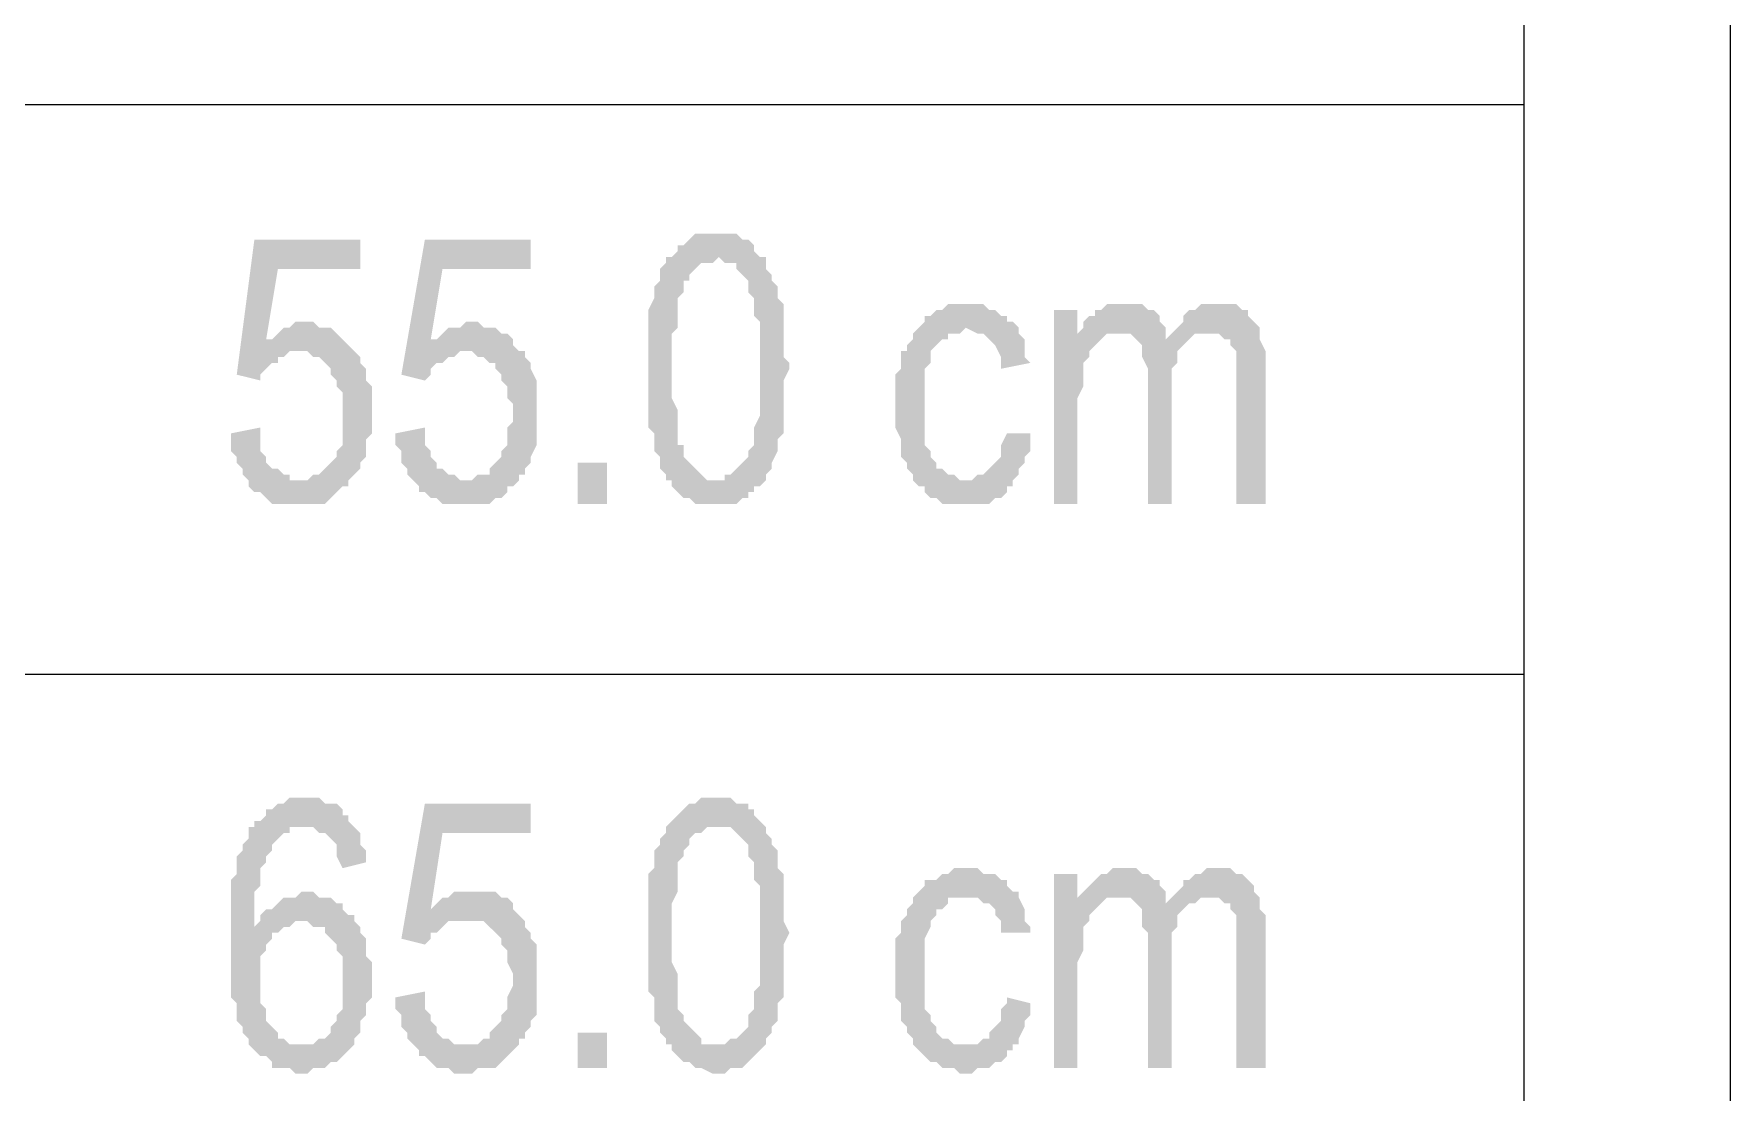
# Model space of a CAD drawing. Header units: inches. Extents: x 1387 to 2676, y -3005 to -2136.
# Drawn here: x 2562.568 to 2564.972, y -2148.621 to -2147.12 of the extents above; entities that cross this region are included whole.
import ezdxf

# ---------------------------------------------------------------- set-up
doc = ezdxf.new("R2010")
doc.units = ezdxf.units.IN
doc.header["$MEASUREMENT"] = 0
doc.layers.add('SAZE_DRAWINGS', color=7, linetype='Continuous')

msp = doc.modelspace()

# ---------------------------------------------------------------- hatches: boundary and pattern name
at = {"layer": 'SAZE_DRAWINGS'}
for points in [[(2563.030257, -2147.412061), (2562.880257, -2147.412061), (2562.855257, -2147.603728), (2562.88859, -2147.612061), (2562.88859, -2147.603728), (2562.896924, -2147.595394), (2562.905257, -2147.587061), (2562.91359, -2147.587061), (2562.91359, -2147.587061), (2562.91359, -2147.578728), (2562.921924, -2147.578728), (2562.930257, -2147.570394), (2562.93859, -2147.570394), (2563.021924, -2147.570394), (2563.021924, -2147.570394), (2563.01359, -2147.562061), (2562.896924, -2147.553728), (2562.91359, -2147.453728), (2563.030257, -2147.453728)], [(2563.271924, -2147.412061), (2563.121924, -2147.412061), (2563.08859, -2147.603728), (2563.121924, -2147.612061), (2563.130257, -2147.603728), (2563.130257, -2147.595394), (2563.13859, -2147.587061), (2563.146924, -2147.587061), (2563.146924, -2147.587061), (2563.155257, -2147.578728), (2563.16359, -2147.578728), (2563.171924, -2147.570394), (2563.180257, -2147.570394), (2563.255257, -2147.570394), (2563.255257, -2147.570394), (2563.246924, -2147.562061), (2563.130257, -2147.553728), (2563.146924, -2147.453728), (2563.271924, -2147.453728)], [(2563.53859, -2147.403728), (2563.53859, -2147.403728), (2563.505257, -2147.403728), (2563.496924, -2147.412061), (2563.496924, -2147.412061), (2563.48859, -2147.420394), (2563.480257, -2147.420394), (2563.480257, -2147.428728), (2563.471924, -2147.437061), (2563.46359, -2147.437061), (2563.53859, -2147.437061), (2563.53859, -2147.437061), (2563.546924, -2147.445394), (2563.555257, -2147.445394), (2563.56359, -2147.445394), (2563.56359, -2147.453728), (2563.571924, -2147.462061), (2563.580257, -2147.470394), (2563.580257, -2147.470394), (2563.580257, -2147.478728), (2563.580257, -2147.487061), (2563.58859, -2147.495394), (2563.58859, -2147.503728), (2563.58859, -2147.512061), (2563.58859, -2147.520394), (2563.596924, -2147.528728), (2563.596924, -2147.545394), (2563.596924, -2147.553728), (2563.596924, -2147.570394), (2563.596924, -2147.578728), (2563.596924, -2147.595394), (2563.596924, -2147.595394), (2563.596924, -2147.612061), (2563.596924, -2147.628728), (2563.596924, -2147.637061), (2563.596924, -2147.653728), (2563.596924, -2147.662061), (2563.58859, -2147.678728), (2563.58859, -2147.687061), (2563.58859, -2147.695394), (2563.58859, -2147.703728), (2563.580257, -2147.712061), (2563.580257, -2147.712061), (2563.580257, -2147.720394), (2563.580257, -2147.720394), (2563.571924, -2147.728728), (2563.56359, -2147.737061), (2563.555257, -2147.745394), (2563.546924, -2147.745394), (2563.546924, -2147.753728), (2563.53859, -2147.753728), (2563.471924, -2147.753728), (2563.471924, -2147.762061), (2563.480257, -2147.770394), (2563.48859, -2147.778728), (2563.496924, -2147.778728), (2563.505257, -2147.787061), (2563.51359, -2147.787061), (2563.51359, -2147.787061), (2563.530257, -2147.787061), (2563.53859, -2147.787061), (2563.53859, -2147.787061), (2563.546924, -2147.787061), (2563.555257, -2147.787061), (2563.56359, -2147.787061), (2563.571924, -2147.778728), (2563.580257, -2147.778728), (2563.580257, -2147.770394), (2563.58859, -2147.770394), (2563.58859, -2147.762061), (2563.596924, -2147.762061), (2563.605257, -2147.753728), (2563.605257, -2147.745394), (2563.61359, -2147.737061), (2563.61359, -2147.728728), (2563.621924, -2147.712061), (2563.621924, -2147.703728), (2563.621924, -2147.703728), (2563.621924, -2147.695394), (2563.630257, -2147.687061), (2563.630257, -2147.678728), (2563.630257, -2147.662061), (2563.630257, -2147.653728), (2563.630257, -2147.645394), (2563.630257, -2147.637061), (2563.630257, -2147.620394), (2563.630257, -2147.612061), (2563.63859, -2147.595394), (2563.63859, -2147.587061), (2563.630257, -2147.578728), (2563.630257, -2147.562061), (2563.630257, -2147.553728), (2563.630257, -2147.545394), (2563.630257, -2147.528728), (2563.630257, -2147.520394), (2563.630257, -2147.512061), (2563.630257, -2147.503728), (2563.621924, -2147.495394), (2563.621924, -2147.487061), (2563.621924, -2147.478728), (2563.61359, -2147.470394), (2563.61359, -2147.462061), (2563.605257, -2147.453728), (2563.605257, -2147.437061), (2563.596924, -2147.437061), (2563.58859, -2147.428728), (2563.58859, -2147.420394), (2563.580257, -2147.412061), (2563.580257, -2147.412061), (2563.571924, -2147.412061), (2563.56359, -2147.403728), (2563.555257, -2147.403728), (2563.546924, -2147.403728)], [(2563.46359, -2147.437061), (2563.46359, -2147.445394), (2563.455257, -2147.453728), (2563.455257, -2147.470394), (2563.446924, -2147.478728), (2563.446924, -2147.487061), (2563.446924, -2147.487061), (2563.446924, -2147.495394), (2563.43859, -2147.512061), (2563.43859, -2147.520394), (2563.43859, -2147.528728), (2563.43859, -2147.537061), (2563.43859, -2147.545394), (2563.43859, -2147.562061), (2563.43859, -2147.570394), (2563.43859, -2147.587061), (2563.43859, -2147.595394), (2563.43859, -2147.603728), (2563.43859, -2147.620394), (2563.43859, -2147.628728), (2563.43859, -2147.645394), (2563.43859, -2147.653728), (2563.43859, -2147.662061), (2563.43859, -2147.678728), (2563.446924, -2147.687061), (2563.446924, -2147.695394), (2563.446924, -2147.703728), (2563.446924, -2147.712061), (2563.455257, -2147.720394), (2563.455257, -2147.728728), (2563.455257, -2147.737061), (2563.46359, -2147.745394), (2563.46359, -2147.753728), (2563.471924, -2147.753728), (2563.53859, -2147.753728), (2563.530257, -2147.753728), (2563.521924, -2147.753728), (2563.51359, -2147.745394), (2563.51359, -2147.745394), (2563.505257, -2147.737061), (2563.496924, -2147.728728), (2563.48859, -2147.720394), (2563.48859, -2147.720394), (2563.48859, -2147.712061), (2563.48859, -2147.703728), (2563.480257, -2147.703728), (2563.480257, -2147.695394), (2563.480257, -2147.687061), (2563.480257, -2147.670394), (2563.480257, -2147.662061), (2563.480257, -2147.653728), (2563.471924, -2147.637061), (2563.471924, -2147.628728), (2563.471924, -2147.612061), (2563.471924, -2147.595394), (2563.471924, -2147.587061), (2563.471924, -2147.570394), (2563.471924, -2147.562061), (2563.471924, -2147.545394), (2563.480257, -2147.537061), (2563.480257, -2147.528728), (2563.480257, -2147.512061), (2563.480257, -2147.503728), (2563.480257, -2147.495394), (2563.48859, -2147.487061), (2563.48859, -2147.478728), (2563.48859, -2147.470394), (2563.496924, -2147.470394), (2563.496924, -2147.462061), (2563.505257, -2147.453728), (2563.51359, -2147.445394), (2563.521924, -2147.445394), (2563.530257, -2147.445394), (2563.53859, -2147.437061)], [(2563.88859, -2147.503728), (2563.88859, -2147.503728), (2563.86359, -2147.503728), (2563.855257, -2147.512061), (2563.846924, -2147.512061), (2563.83859, -2147.520394), (2563.830257, -2147.520394), (2563.830257, -2147.528728), (2563.821924, -2147.537061), (2563.81359, -2147.545394), (2563.81359, -2147.553728), (2563.805257, -2147.562061), (2563.805257, -2147.570394), (2563.796924, -2147.570394), (2563.796924, -2147.587061), (2563.796924, -2147.595394), (2563.78859, -2147.603728), (2563.78859, -2147.612061), (2563.78859, -2147.620394), (2563.78859, -2147.637061), (2563.78859, -2147.645394), (2563.78859, -2147.662061), (2563.78859, -2147.670394), (2563.78859, -2147.678728), (2563.796924, -2147.695394), (2563.796924, -2147.703728), (2563.796924, -2147.712061), (2563.796924, -2147.720394), (2563.805257, -2147.728728), (2563.805257, -2147.737061), (2563.81359, -2147.745394), (2563.81359, -2147.753728), (2563.88859, -2147.753728), (2563.88859, -2147.753728), (2563.880257, -2147.753728), (2563.871924, -2147.745394), (2563.86359, -2147.745394), (2563.855257, -2147.737061), (2563.846924, -2147.737061), (2563.846924, -2147.728728), (2563.846924, -2147.728728), (2563.83859, -2147.720394), (2563.83859, -2147.712061), (2563.830257, -2147.703728), (2563.830257, -2147.695394), (2563.830257, -2147.678728), (2563.830257, -2147.670394), (2563.830257, -2147.662061), (2563.830257, -2147.645394), (2563.830257, -2147.645394), (2563.830257, -2147.628728), (2563.830257, -2147.620394), (2563.830257, -2147.612061), (2563.830257, -2147.595394), (2563.83859, -2147.587061), (2563.83859, -2147.578728), (2563.83859, -2147.570394), (2563.846924, -2147.562061), (2563.846924, -2147.562061), (2563.855257, -2147.553728), (2563.86359, -2147.553728), (2563.86359, -2147.545394), (2563.871924, -2147.545394), (2563.880257, -2147.545394), (2563.88859, -2147.537061), (2563.96359, -2147.537061), (2563.955257, -2147.528728), (2563.946924, -2147.528728), (2563.946924, -2147.520394), (2563.93859, -2147.520394), (2563.930257, -2147.512061), (2563.921924, -2147.512061), (2563.91359, -2147.503728), (2563.905257, -2147.503728), (2563.896924, -2147.503728)], [(2564.046924, -2147.512061), (2564.01359, -2147.512061), (2564.01359, -2147.787061), (2564.046924, -2147.787061), (2564.046924, -2147.637061), (2564.046924, -2147.637061), (2564.055257, -2147.620394), (2564.055257, -2147.612061), (2564.055257, -2147.603728), (2564.055257, -2147.595394), (2564.055257, -2147.587061), (2564.06359, -2147.578728), (2564.06359, -2147.570394), (2564.071924, -2147.562061), (2564.080257, -2147.553728), (2564.080257, -2147.553728), (2564.046924, -2147.545394)], [(2564.11359, -2147.503728), (2564.08859, -2147.503728), (2564.080257, -2147.512061), (2564.071924, -2147.512061), (2564.071924, -2147.520394), (2564.06359, -2147.520394), (2564.055257, -2147.528728), (2564.055257, -2147.537061), (2564.105257, -2147.545394), (2564.105257, -2147.545394), (2564.11359, -2147.545394), (2564.121924, -2147.545394), (2564.130257, -2147.553728), (2564.171924, -2147.553728), (2564.171924, -2147.545394), (2564.171924, -2147.537061), (2564.16359, -2147.528728), (2564.16359, -2147.520394), (2564.155257, -2147.512061), (2564.155257, -2147.512061), (2564.146924, -2147.512061), (2564.13859, -2147.503728), (2564.130257, -2147.503728), (2564.121924, -2147.503728)], [(2564.246924, -2147.503728), (2564.246924, -2147.503728), (2564.221924, -2147.503728), (2564.21359, -2147.512061), (2564.205257, -2147.512061), (2564.196924, -2147.520394), (2564.196924, -2147.528728), (2564.18859, -2147.537061), (2564.180257, -2147.545394), (2564.23859, -2147.545394), (2564.23859, -2147.545394), (2564.246924, -2147.545394), (2564.255257, -2147.553728), (2564.26359, -2147.553728), (2564.26359, -2147.562061), (2564.271924, -2147.570394), (2564.271924, -2147.578728), (2564.271924, -2147.587061), (2564.271924, -2147.595394), (2564.271924, -2147.612061), (2564.271924, -2147.787061), (2564.31359, -2147.787061), (2564.31359, -2147.595394), (2564.31359, -2147.595394), (2564.31359, -2147.578728), (2564.31359, -2147.570394), (2564.305257, -2147.553728), (2564.305257, -2147.545394), (2564.305257, -2147.537061), (2564.296924, -2147.528728), (2564.296924, -2147.528728), (2564.28859, -2147.520394), (2564.28859, -2147.512061), (2564.280257, -2147.512061), (2564.271924, -2147.503728), (2564.26359, -2147.503728), (2564.255257, -2147.503728)], [(2562.955257, -2147.528728), (2562.93859, -2147.528728), (2562.930257, -2147.537061), (2562.921924, -2147.537061), (2562.91359, -2147.545394), (2562.905257, -2147.553728), (2562.896924, -2147.553728), (2563.01359, -2147.562061), (2563.005257, -2147.553728), (2562.996924, -2147.545394), (2562.996924, -2147.545394), (2562.98859, -2147.537061), (2562.980257, -2147.537061), (2562.971924, -2147.537061), (2562.96359, -2147.528728)], [(2563.18859, -2147.528728), (2563.18859, -2147.528728), (2563.180257, -2147.528728), (2563.171924, -2147.537061), (2563.16359, -2147.537061), (2563.155257, -2147.537061), (2563.146924, -2147.545394), (2563.13859, -2147.553728), (2563.130257, -2147.553728), (2563.246924, -2147.562061), (2563.246924, -2147.553728), (2563.23859, -2147.545394), (2563.230257, -2147.545394), (2563.221924, -2147.537061), (2563.21359, -2147.537061), (2563.205257, -2147.537061), (2563.196924, -2147.528728)], [(2563.96359, -2147.537061), (2563.88859, -2147.537061), (2563.905257, -2147.545394), (2563.905257, -2147.545394), (2563.91359, -2147.545394), (2563.921924, -2147.553728), (2563.930257, -2147.562061), (2563.930257, -2147.562061), (2563.93859, -2147.578728), (2563.93859, -2147.587061), (2563.93859, -2147.595394), (2563.980257, -2147.587061), (2563.980257, -2147.587061), (2563.971924, -2147.578728), (2563.971924, -2147.562061), (2563.971924, -2147.553728), (2563.96359, -2147.545394)], [(2564.055257, -2147.537061), (2564.046924, -2147.545394), (2564.080257, -2147.553728), (2564.08859, -2147.545394), (2564.096924, -2147.545394), (2564.105257, -2147.545394)], [(2564.180257, -2147.545394), (2564.171924, -2147.553728), (2564.130257, -2147.553728), (2564.13859, -2147.562061), (2564.13859, -2147.562061), (2564.13859, -2147.570394), (2564.13859, -2147.578728), (2564.146924, -2147.595394), (2564.146924, -2147.603728), (2564.146924, -2147.787061), (2564.180257, -2147.787061), (2564.180257, -2147.620394), (2564.180257, -2147.620394), (2564.180257, -2147.603728), (2564.180257, -2147.595394), (2564.18859, -2147.587061), (2564.18859, -2147.578728), (2564.18859, -2147.570394), (2564.196924, -2147.562061), (2564.196924, -2147.562061), (2564.205257, -2147.553728), (2564.21359, -2147.545394), (2564.221924, -2147.545394), (2564.230257, -2147.545394), (2564.23859, -2147.545394)], [(2563.021924, -2147.570394), (2562.93859, -2147.570394), (2562.955257, -2147.570394), (2562.96359, -2147.578728), (2562.971924, -2147.578728), (2562.980257, -2147.587061), (2562.980257, -2147.587061), (2562.98859, -2147.595394), (2562.98859, -2147.603728), (2562.996924, -2147.612061), (2562.996924, -2147.620394), (2563.005257, -2147.628728), (2563.005257, -2147.637061), (2563.005257, -2147.645394), (2563.005257, -2147.662061), (2563.005257, -2147.662061), (2563.005257, -2147.670394), (2563.005257, -2147.678728), (2563.005257, -2147.695394), (2563.005257, -2147.703728), (2562.996924, -2147.712061), (2562.996924, -2147.720394), (2562.98859, -2147.728728), (2562.98859, -2147.728728), (2562.980257, -2147.737061), (2562.971924, -2147.745394), (2562.96359, -2147.745394), (2562.96359, -2147.745394), (2562.955257, -2147.753728), (2562.946924, -2147.753728), (2563.01359, -2147.753728), (2563.021924, -2147.745394), (2563.021924, -2147.745394), (2563.030257, -2147.737061), (2563.030257, -2147.728728), (2563.03859, -2147.720394), (2563.03859, -2147.703728), (2563.03859, -2147.695394), (2563.046924, -2147.687061), (2563.046924, -2147.678728), (2563.046924, -2147.662061), (2563.046924, -2147.653728), (2563.046924, -2147.653728), (2563.046924, -2147.637061), (2563.046924, -2147.628728), (2563.046924, -2147.620394), (2563.03859, -2147.612061), (2563.03859, -2147.595394), (2563.030257, -2147.587061), (2563.030257, -2147.578728)], [(2563.255257, -2147.570394), (2563.180257, -2147.570394), (2563.18859, -2147.570394), (2563.196924, -2147.578728), (2563.205257, -2147.578728), (2563.21359, -2147.587061), (2563.221924, -2147.587061), (2563.221924, -2147.595394), (2563.230257, -2147.603728), (2563.230257, -2147.612061), (2563.23859, -2147.620394), (2563.23859, -2147.628728), (2563.23859, -2147.637061), (2563.246924, -2147.645394), (2563.246924, -2147.662061), (2563.246924, -2147.662061), (2563.246924, -2147.670394), (2563.23859, -2147.678728), (2563.23859, -2147.695394), (2563.23859, -2147.703728), (2563.230257, -2147.712061), (2563.230257, -2147.720394), (2563.221924, -2147.728728), (2563.221924, -2147.728728), (2563.21359, -2147.737061), (2563.21359, -2147.745394), (2563.205257, -2147.745394), (2563.196924, -2147.745394), (2563.18859, -2147.753728), (2563.180257, -2147.753728), (2563.255257, -2147.753728), (2563.255257, -2147.745394), (2563.26359, -2147.745394), (2563.26359, -2147.737061), (2563.271924, -2147.728728), (2563.271924, -2147.720394), (2563.280257, -2147.703728), (2563.280257, -2147.695394), (2563.280257, -2147.687061), (2563.280257, -2147.678728), (2563.280257, -2147.662061), (2563.280257, -2147.653728), (2563.280257, -2147.653728), (2563.280257, -2147.637061), (2563.280257, -2147.628728), (2563.280257, -2147.620394), (2563.280257, -2147.612061), (2563.271924, -2147.595394), (2563.271924, -2147.587061), (2563.26359, -2147.578728), (2563.26359, -2147.570394)], [(2562.88859, -2147.678728), (2562.846924, -2147.687061), (2562.846924, -2147.687061), (2562.846924, -2147.712061), (2562.855257, -2147.720394), (2562.855257, -2147.728728), (2562.86359, -2147.737061), (2562.86359, -2147.745394), (2562.871924, -2147.753728), (2562.871924, -2147.762061), (2562.880257, -2147.770394), (2562.88859, -2147.770394), (2562.896924, -2147.778728), (2562.896924, -2147.778728), (2562.905257, -2147.787061), (2562.91359, -2147.787061), (2562.921924, -2147.787061), (2562.930257, -2147.787061), (2562.946924, -2147.787061), (2562.946924, -2147.787061), (2562.955257, -2147.787061), (2562.96359, -2147.787061), (2562.971924, -2147.787061), (2562.980257, -2147.787061), (2562.98859, -2147.778728), (2562.98859, -2147.778728), (2562.996924, -2147.770394), (2563.005257, -2147.762061), (2563.01359, -2147.762061), (2563.01359, -2147.753728), (2562.946924, -2147.753728), (2562.946924, -2147.753728), (2562.930257, -2147.753728), (2562.930257, -2147.745394), (2562.921924, -2147.745394), (2562.91359, -2147.737061), (2562.905257, -2147.737061), (2562.896924, -2147.728728), (2562.896924, -2147.720394), (2562.88859, -2147.712061), (2562.88859, -2147.703728), (2562.88859, -2147.695394)], [(2563.121924, -2147.678728), (2563.080257, -2147.687061), (2563.080257, -2147.687061), (2563.080257, -2147.703728), (2563.08859, -2147.712061), (2563.08859, -2147.720394), (2563.08859, -2147.728728), (2563.096924, -2147.737061), (2563.096924, -2147.745394), (2563.105257, -2147.753728), (2563.11359, -2147.762061), (2563.11359, -2147.770394), (2563.121924, -2147.770394), (2563.130257, -2147.778728), (2563.13859, -2147.778728), (2563.146924, -2147.787061), (2563.155257, -2147.787061), (2563.16359, -2147.787061), (2563.171924, -2147.787061), (2563.180257, -2147.787061), (2563.180257, -2147.787061), (2563.18859, -2147.787061), (2563.196924, -2147.787061), (2563.205257, -2147.787061), (2563.21359, -2147.787061), (2563.221924, -2147.778728), (2563.230257, -2147.778728), (2563.23859, -2147.770394), (2563.23859, -2147.762061), (2563.246924, -2147.762061), (2563.255257, -2147.753728), (2563.180257, -2147.753728), (2563.180257, -2147.753728), (2563.171924, -2147.753728), (2563.16359, -2147.745394), (2563.155257, -2147.745394), (2563.146924, -2147.737061), (2563.13859, -2147.737061), (2563.13859, -2147.728728), (2563.130257, -2147.720394), (2563.130257, -2147.712061), (2563.121924, -2147.703728), (2563.121924, -2147.695394)], [(2563.946924, -2147.687061), (2563.946924, -2147.687061), (2563.93859, -2147.703728), (2563.93859, -2147.720394), (2563.930257, -2147.728728), (2563.921924, -2147.737061), (2563.921924, -2147.737061), (2563.91359, -2147.745394), (2563.905257, -2147.745394), (2563.896924, -2147.753728), (2563.88859, -2147.753728), (2563.81359, -2147.753728), (2563.821924, -2147.762061), (2563.830257, -2147.762061), (2563.830257, -2147.770394), (2563.83859, -2147.778728), (2563.846924, -2147.778728), (2563.855257, -2147.787061), (2563.86359, -2147.787061), (2563.871924, -2147.787061), (2563.880257, -2147.787061), (2563.88859, -2147.787061), (2563.896924, -2147.787061), (2563.905257, -2147.787061), (2563.91359, -2147.787061), (2563.921924, -2147.787061), (2563.930257, -2147.778728), (2563.93859, -2147.778728), (2563.946924, -2147.770394), (2563.946924, -2147.762061), (2563.955257, -2147.762061), (2563.955257, -2147.753728), (2563.96359, -2147.745394), (2563.96359, -2147.737061), (2563.971924, -2147.728728), (2563.971924, -2147.720394), (2563.980257, -2147.712061), (2563.980257, -2147.703728), (2563.980257, -2147.687061)], [(2562.955257, -2148.203728), (2562.930257, -2148.203728), (2562.921924, -2148.212061), (2562.91359, -2148.212061), (2562.905257, -2148.220394), (2562.896924, -2148.220394), (2562.896924, -2148.228728), (2562.88859, -2148.237061), (2562.880257, -2148.237061), (2562.946924, -2148.245394), (2562.946924, -2148.245394), (2562.96359, -2148.245394), (2562.96359, -2148.245394), (2562.971924, -2148.253728), (2562.980257, -2148.253728), (2562.98859, -2148.262061), (2562.98859, -2148.262061), (2562.996924, -2148.270394), (2562.996924, -2148.278728), (2562.996924, -2148.287061), (2563.005257, -2148.303728), (2563.03859, -2148.295394), (2563.03859, -2148.295394), (2563.03859, -2148.278728), (2563.030257, -2148.270394), (2563.030257, -2148.262061), (2563.030257, -2148.253728), (2563.021924, -2148.245394), (2563.01359, -2148.237061), (2563.01359, -2148.228728), (2563.005257, -2148.228728), (2563.005257, -2148.220394), (2562.996924, -2148.212061), (2562.98859, -2148.212061), (2562.980257, -2148.212061), (2562.971924, -2148.203728), (2562.96359, -2148.203728)], [(2563.271924, -2148.212061), (2563.121924, -2148.212061), (2563.08859, -2148.403728), (2563.121924, -2148.412061), (2563.130257, -2148.403728), (2563.130257, -2148.395394), (2563.13859, -2148.395394), (2563.146924, -2148.387061), (2563.146924, -2148.387061), (2563.155257, -2148.378728), (2563.16359, -2148.378728), (2563.171924, -2148.378728), (2563.180257, -2148.378728), (2563.255257, -2148.370394), (2563.255257, -2148.370394), (2563.246924, -2148.362061), (2563.130257, -2148.362061), (2563.146924, -2148.253728), (2563.271924, -2148.253728)], [(2563.53859, -2148.203728), (2563.53859, -2148.203728), (2563.51359, -2148.203728), (2563.505257, -2148.212061), (2563.496924, -2148.212061), (2563.496924, -2148.212061), (2563.48859, -2148.220394), (2563.480257, -2148.228728), (2563.480257, -2148.228728), (2563.471924, -2148.237061), (2563.46359, -2148.245394), (2563.53859, -2148.245394), (2563.53859, -2148.245394), (2563.546924, -2148.245394), (2563.555257, -2148.245394), (2563.56359, -2148.253728), (2563.56359, -2148.253728), (2563.571924, -2148.262061), (2563.580257, -2148.270394), (2563.580257, -2148.278728), (2563.580257, -2148.278728), (2563.580257, -2148.287061), (2563.58859, -2148.295394), (2563.58859, -2148.303728), (2563.58859, -2148.312061), (2563.58859, -2148.320394), (2563.596924, -2148.328728), (2563.596924, -2148.345394), (2563.596924, -2148.353728), (2563.596924, -2148.370394), (2563.596924, -2148.387061), (2563.596924, -2148.395394), (2563.596924, -2148.403728), (2563.596924, -2148.420394), (2563.596924, -2148.428728), (2563.596924, -2148.445394), (2563.596924, -2148.453728), (2563.596924, -2148.470394), (2563.58859, -2148.478728), (2563.58859, -2148.487061), (2563.58859, -2148.495394), (2563.58859, -2148.503728), (2563.580257, -2148.512061), (2563.580257, -2148.520394), (2563.580257, -2148.520394), (2563.580257, -2148.528728), (2563.571924, -2148.537061), (2563.56359, -2148.545394), (2563.555257, -2148.545394), (2563.546924, -2148.553728), (2563.546924, -2148.553728), (2563.53859, -2148.553728), (2563.471924, -2148.553728), (2563.471924, -2148.562061), (2563.480257, -2148.570394), (2563.48859, -2148.578728), (2563.496924, -2148.578728), (2563.505257, -2148.587061), (2563.51359, -2148.587061), (2563.51359, -2148.587061), (2563.530257, -2148.595394), (2563.53859, -2148.595394), (2563.53859, -2148.595394), (2563.546924, -2148.595394), (2563.555257, -2148.587061), (2563.56359, -2148.587061), (2563.571924, -2148.587061), (2563.580257, -2148.578728), (2563.580257, -2148.578728), (2563.58859, -2148.570394), (2563.58859, -2148.570394), (2563.596924, -2148.562061), (2563.605257, -2148.553728), (2563.605257, -2148.545394), (2563.61359, -2148.537061), (2563.61359, -2148.528728), (2563.621924, -2148.520394), (2563.621924, -2148.503728), (2563.621924, -2148.503728), (2563.621924, -2148.495394), (2563.630257, -2148.487061), (2563.630257, -2148.478728), (2563.630257, -2148.470394), (2563.630257, -2148.453728), (2563.630257, -2148.445394), (2563.630257, -2148.437061), (2563.630257, -2148.420394), (2563.630257, -2148.412061), (2563.63859, -2148.395394), (2563.63859, -2148.395394), (2563.630257, -2148.378728), (2563.630257, -2148.370394), (2563.630257, -2148.353728), (2563.630257, -2148.345394), (2563.630257, -2148.337061), (2563.630257, -2148.328728), (2563.630257, -2148.320394), (2563.630257, -2148.312061), (2563.621924, -2148.303728), (2563.621924, -2148.287061), (2563.621924, -2148.278728), (2563.61359, -2148.270394), (2563.61359, -2148.262061), (2563.605257, -2148.253728), (2563.605257, -2148.245394), (2563.596924, -2148.237061), (2563.58859, -2148.228728), (2563.58859, -2148.220394), (2563.580257, -2148.220394), (2563.580257, -2148.212061), (2563.571924, -2148.212061), (2563.56359, -2148.212061), (2563.555257, -2148.203728), (2563.546924, -2148.203728)], [(2562.880257, -2148.237061), (2562.880257, -2148.245394), (2562.871924, -2148.245394), (2562.871924, -2148.262061), (2562.86359, -2148.270394), (2562.86359, -2148.278728), (2562.855257, -2148.287061), (2562.855257, -2148.295394), (2562.855257, -2148.303728), (2562.855257, -2148.312061), (2562.846924, -2148.320394), (2562.846924, -2148.337061), (2562.846924, -2148.345394), (2562.846924, -2148.353728), (2562.846924, -2148.370394), (2562.846924, -2148.378728), (2562.846924, -2148.395394), (2562.846924, -2148.412061), (2562.846924, -2148.412061), (2562.846924, -2148.428728), (2562.846924, -2148.437061), (2562.846924, -2148.453728), (2562.846924, -2148.462061), (2562.846924, -2148.470394), (2562.846924, -2148.487061), (2562.855257, -2148.495394), (2562.855257, -2148.503728), (2562.855257, -2148.512061), (2562.855257, -2148.520394), (2562.86359, -2148.528728), (2562.86359, -2148.537061), (2562.871924, -2148.545394), (2562.871924, -2148.553728), (2562.871924, -2148.553728), (2562.880257, -2148.562061), (2562.88859, -2148.570394), (2562.896924, -2148.570394), (2562.905257, -2148.578728), (2562.905257, -2148.587061), (2562.91359, -2148.587061), (2562.921924, -2148.587061), (2562.930257, -2148.587061), (2562.93859, -2148.595394), (2562.946924, -2148.595394), (2562.946924, -2148.595394), (2562.955257, -2148.595394), (2562.96359, -2148.587061), (2562.971924, -2148.587061), (2562.980257, -2148.587061), (2562.98859, -2148.578728), (2562.996924, -2148.578728), (2562.996924, -2148.578728), (2563.005257, -2148.570394), (2563.01359, -2148.562061), (2563.021924, -2148.553728), (2562.946924, -2148.553728), (2562.93859, -2148.553728), (2562.930257, -2148.553728), (2562.921924, -2148.545394), (2562.921924, -2148.545394), (2562.91359, -2148.545394), (2562.91359, -2148.537061), (2562.905257, -2148.528728), (2562.896924, -2148.520394), (2562.896924, -2148.512061), (2562.896924, -2148.503728), (2562.88859, -2148.495394), (2562.88859, -2148.487061), (2562.88859, -2148.470394), (2562.88859, -2148.462061), (2562.88859, -2148.462061), (2562.88859, -2148.445394), (2562.88859, -2148.437061), (2562.88859, -2148.428728), (2562.896924, -2148.420394), (2562.896924, -2148.412061), (2562.905257, -2148.403728), (2562.905257, -2148.395394), (2562.91359, -2148.395394), (2562.880257, -2148.387061), (2562.880257, -2148.387061), (2562.880257, -2148.370394), (2562.880257, -2148.362061), (2562.880257, -2148.345394), (2562.880257, -2148.337061), (2562.88859, -2148.328728), (2562.88859, -2148.320394), (2562.88859, -2148.312061), (2562.88859, -2148.303728), (2562.896924, -2148.295394), (2562.896924, -2148.287061), (2562.905257, -2148.278728), (2562.905257, -2148.270394), (2562.91359, -2148.262061), (2562.921924, -2148.253728), (2562.930257, -2148.253728), (2562.930257, -2148.245394), (2562.93859, -2148.245394), (2562.946924, -2148.245394)], [(2563.46359, -2148.245394), (2563.46359, -2148.253728), (2563.455257, -2148.262061), (2563.455257, -2148.270394), (2563.446924, -2148.278728), (2563.446924, -2148.287061), (2563.446924, -2148.295394), (2563.446924, -2148.303728), (2563.43859, -2148.312061), (2563.43859, -2148.320394), (2563.43859, -2148.328728), (2563.43859, -2148.337061), (2563.43859, -2148.353728), (2563.43859, -2148.362061), (2563.43859, -2148.370394), (2563.43859, -2148.387061), (2563.43859, -2148.395394), (2563.43859, -2148.403728), (2563.43859, -2148.420394), (2563.43859, -2148.428728), (2563.43859, -2148.445394), (2563.43859, -2148.453728), (2563.43859, -2148.470394), (2563.43859, -2148.478728), (2563.446924, -2148.487061), (2563.446924, -2148.495394), (2563.446924, -2148.503728), (2563.446924, -2148.520394), (2563.455257, -2148.528728), (2563.455257, -2148.528728), (2563.455257, -2148.537061), (2563.46359, -2148.545394), (2563.46359, -2148.553728), (2563.471924, -2148.553728), (2563.53859, -2148.553728), (2563.530257, -2148.553728), (2563.521924, -2148.553728), (2563.51359, -2148.553728), (2563.51359, -2148.545394), (2563.505257, -2148.537061), (2563.496924, -2148.528728), (2563.48859, -2148.520394), (2563.48859, -2148.520394), (2563.48859, -2148.520394), (2563.48859, -2148.512061), (2563.480257, -2148.503728), (2563.480257, -2148.495394), (2563.480257, -2148.487061), (2563.480257, -2148.478728), (2563.480257, -2148.462061), (2563.480257, -2148.453728), (2563.471924, -2148.437061), (2563.471924, -2148.428728), (2563.471924, -2148.412061), (2563.471924, -2148.395394), (2563.471924, -2148.387061), (2563.471924, -2148.378728), (2563.471924, -2148.362061), (2563.471924, -2148.353728), (2563.480257, -2148.337061), (2563.480257, -2148.328728), (2563.480257, -2148.320394), (2563.480257, -2148.303728), (2563.480257, -2148.295394), (2563.48859, -2148.287061), (2563.48859, -2148.278728), (2563.48859, -2148.278728), (2563.496924, -2148.270394), (2563.496924, -2148.262061), (2563.505257, -2148.253728), (2563.51359, -2148.253728), (2563.521924, -2148.245394), (2563.530257, -2148.245394), (2563.53859, -2148.245394)], [(2563.88859, -2148.303728), (2563.88859, -2148.303728), (2563.871924, -2148.303728), (2563.86359, -2148.312061), (2563.855257, -2148.312061), (2563.846924, -2148.320394), (2563.83859, -2148.320394), (2563.830257, -2148.320394), (2563.830257, -2148.328728), (2563.821924, -2148.337061), (2563.81359, -2148.345394), (2563.81359, -2148.353728), (2563.805257, -2148.362061), (2563.805257, -2148.370394), (2563.796924, -2148.378728), (2563.796924, -2148.387061), (2563.796924, -2148.395394), (2563.78859, -2148.403728), (2563.78859, -2148.412061), (2563.78859, -2148.428728), (2563.78859, -2148.437061), (2563.78859, -2148.453728), (2563.78859, -2148.462061), (2563.78859, -2148.470394), (2563.78859, -2148.487061), (2563.796924, -2148.495394), (2563.796924, -2148.503728), (2563.796924, -2148.512061), (2563.796924, -2148.520394), (2563.805257, -2148.528728), (2563.805257, -2148.537061), (2563.81359, -2148.545394), (2563.81359, -2148.553728), (2563.88859, -2148.553728), (2563.88859, -2148.553728), (2563.880257, -2148.553728), (2563.871924, -2148.553728), (2563.86359, -2148.545394), (2563.855257, -2148.545394), (2563.846924, -2148.537061), (2563.846924, -2148.528728), (2563.846924, -2148.528728), (2563.83859, -2148.520394), (2563.83859, -2148.512061), (2563.830257, -2148.503728), (2563.830257, -2148.495394), (2563.830257, -2148.487061), (2563.830257, -2148.470394), (2563.830257, -2148.462061), (2563.830257, -2148.445394), (2563.830257, -2148.445394), (2563.830257, -2148.437061), (2563.830257, -2148.420394), (2563.830257, -2148.412061), (2563.830257, -2148.403728), (2563.83859, -2148.387061), (2563.83859, -2148.378728), (2563.83859, -2148.378728), (2563.846924, -2148.370394), (2563.846924, -2148.362061), (2563.855257, -2148.362061), (2563.86359, -2148.353728), (2563.86359, -2148.345394), (2563.871924, -2148.345394), (2563.880257, -2148.345394), (2563.88859, -2148.345394), (2563.96359, -2148.337061), (2563.955257, -2148.337061), (2563.946924, -2148.328728), (2563.946924, -2148.320394), (2563.93859, -2148.320394), (2563.930257, -2148.312061), (2563.921924, -2148.312061), (2563.91359, -2148.312061), (2563.905257, -2148.303728), (2563.896924, -2148.303728)], [(2564.046924, -2148.312061), (2564.01359, -2148.312061), (2564.01359, -2148.587061), (2564.046924, -2148.587061), (2564.046924, -2148.445394), (2564.046924, -2148.437061), (2564.055257, -2148.420394), (2564.055257, -2148.412061), (2564.055257, -2148.403728), (2564.055257, -2148.395394), (2564.055257, -2148.387061), (2564.06359, -2148.378728), (2564.06359, -2148.370394), (2564.071924, -2148.362061), (2564.080257, -2148.353728), (2564.080257, -2148.353728), (2564.046924, -2148.345394)], [(2564.11359, -2148.303728), (2564.096924, -2148.303728), (2564.08859, -2148.312061), (2564.080257, -2148.312061), (2564.071924, -2148.320394), (2564.071924, -2148.320394), (2564.06359, -2148.328728), (2564.055257, -2148.337061), (2564.055257, -2148.337061), (2564.105257, -2148.345394), (2564.105257, -2148.345394), (2564.11359, -2148.345394), (2564.121924, -2148.345394), (2564.130257, -2148.353728), (2564.171924, -2148.353728), (2564.171924, -2148.345394), (2564.171924, -2148.337061), (2564.16359, -2148.328728), (2564.16359, -2148.320394), (2564.155257, -2148.320394), (2564.155257, -2148.320394), (2564.146924, -2148.312061), (2564.13859, -2148.312061), (2564.130257, -2148.303728), (2564.121924, -2148.303728)], [(2564.246924, -2148.303728), (2564.246924, -2148.303728), (2564.230257, -2148.303728), (2564.221924, -2148.312061), (2564.21359, -2148.312061), (2564.205257, -2148.320394), (2564.196924, -2148.320394), (2564.196924, -2148.328728), (2564.18859, -2148.337061), (2564.180257, -2148.345394), (2564.23859, -2148.345394), (2564.23859, -2148.345394), (2564.246924, -2148.345394), (2564.255257, -2148.353728), (2564.26359, -2148.353728), (2564.26359, -2148.362061), (2564.271924, -2148.370394), (2564.271924, -2148.378728), (2564.271924, -2148.387061), (2564.271924, -2148.395394), (2564.271924, -2148.412061), (2564.271924, -2148.587061), (2564.31359, -2148.587061), (2564.31359, -2148.395394), (2564.31359, -2148.395394), (2564.31359, -2148.378728), (2564.31359, -2148.370394), (2564.305257, -2148.362061), (2564.305257, -2148.353728), (2564.305257, -2148.345394), (2564.296924, -2148.337061), (2564.296924, -2148.328728), (2564.28859, -2148.320394), (2564.28859, -2148.320394), (2564.280257, -2148.312061), (2564.271924, -2148.312061), (2564.26359, -2148.303728), (2564.255257, -2148.303728)], [(2562.955257, -2148.337061), (2562.955257, -2148.337061), (2562.946924, -2148.337061), (2562.93859, -2148.345394), (2562.930257, -2148.345394), (2562.921924, -2148.345394), (2562.91359, -2148.353728), (2562.91359, -2148.353728), (2562.905257, -2148.362061), (2562.896924, -2148.362061), (2562.88859, -2148.370394), (2562.88859, -2148.378728), (2562.880257, -2148.387061), (2562.91359, -2148.395394), (2562.921924, -2148.387061), (2562.930257, -2148.387061), (2562.93859, -2148.378728), (2562.946924, -2148.378728), (2563.021924, -2148.370394), (2563.01359, -2148.370394), (2563.005257, -2148.362061), (2563.005257, -2148.353728), (2562.996924, -2148.353728), (2562.98859, -2148.345394), (2562.980257, -2148.345394), (2562.971924, -2148.345394), (2562.96359, -2148.337061)], [(2563.18859, -2148.337061), (2563.18859, -2148.337061), (2563.16359, -2148.337061), (2563.155257, -2148.345394), (2563.146924, -2148.345394), (2563.13859, -2148.353728), (2563.130257, -2148.362061), (2563.246924, -2148.362061), (2563.246924, -2148.353728), (2563.23859, -2148.345394), (2563.230257, -2148.345394), (2563.221924, -2148.337061), (2563.21359, -2148.337061), (2563.205257, -2148.337061), (2563.196924, -2148.337061)], [(2563.96359, -2148.337061), (2563.88859, -2148.345394), (2563.88859, -2148.345394), (2563.905257, -2148.345394), (2563.91359, -2148.353728), (2563.921924, -2148.353728), (2563.930257, -2148.362061), (2563.930257, -2148.370394), (2563.93859, -2148.378728), (2563.93859, -2148.387061), (2563.93859, -2148.395394), (2563.980257, -2148.395394), (2563.980257, -2148.387061), (2563.971924, -2148.378728), (2563.971924, -2148.370394), (2563.971924, -2148.362061), (2563.96359, -2148.345394)], [(2564.055257, -2148.337061), (2564.046924, -2148.345394), (2564.080257, -2148.353728), (2564.08859, -2148.345394), (2564.096924, -2148.345394), (2564.105257, -2148.345394)], [(2564.180257, -2148.345394), (2564.171924, -2148.353728), (2564.130257, -2148.353728), (2564.13859, -2148.362061), (2564.13859, -2148.362061), (2564.13859, -2148.370394), (2564.13859, -2148.387061), (2564.146924, -2148.395394), (2564.146924, -2148.403728), (2564.146924, -2148.587061), (2564.180257, -2148.587061), (2564.180257, -2148.428728), (2564.180257, -2148.420394), (2564.180257, -2148.412061), (2564.180257, -2148.395394), (2564.18859, -2148.387061), (2564.18859, -2148.378728), (2564.18859, -2148.370394), (2564.196924, -2148.362061), (2564.196924, -2148.362061), (2564.205257, -2148.353728), (2564.21359, -2148.353728), (2564.221924, -2148.345394), (2564.230257, -2148.345394), (2564.23859, -2148.345394)], [(2563.021924, -2148.370394), (2562.946924, -2148.378728), (2562.955257, -2148.378728), (2562.96359, -2148.387061), (2562.971924, -2148.387061), (2562.980257, -2148.387061), (2562.980257, -2148.395394), (2562.98859, -2148.403728), (2562.98859, -2148.403728), (2562.996924, -2148.412061), (2562.996924, -2148.420394), (2563.005257, -2148.428728), (2563.005257, -2148.445394), (2563.005257, -2148.453728), (2563.005257, -2148.462061), (2563.005257, -2148.470394), (2563.005257, -2148.487061), (2563.005257, -2148.495394), (2563.005257, -2148.503728), (2562.996924, -2148.512061), (2562.996924, -2148.520394), (2562.98859, -2148.528728), (2562.98859, -2148.537061), (2562.980257, -2148.545394), (2562.971924, -2148.545394), (2562.96359, -2148.553728), (2562.955257, -2148.553728), (2562.946924, -2148.553728), (2563.021924, -2148.553728), (2563.021924, -2148.545394), (2563.030257, -2148.537061), (2563.030257, -2148.528728), (2563.030257, -2148.520394), (2563.03859, -2148.512061), (2563.03859, -2148.503728), (2563.03859, -2148.495394), (2563.046924, -2148.487061), (2563.046924, -2148.470394), (2563.046924, -2148.462061), (2563.046924, -2148.462061), (2563.046924, -2148.445394), (2563.046924, -2148.437061), (2563.03859, -2148.428728), (2563.03859, -2148.420394), (2563.03859, -2148.403728), (2563.030257, -2148.395394), (2563.030257, -2148.387061), (2563.021924, -2148.378728)], [(2563.255257, -2148.370394), (2563.180257, -2148.378728), (2563.180257, -2148.378728), (2563.205257, -2148.378728), (2563.21359, -2148.387061), (2563.221924, -2148.395394), (2563.221924, -2148.395394), (2563.230257, -2148.403728), (2563.230257, -2148.412061), (2563.23859, -2148.420394), (2563.23859, -2148.428728), (2563.23859, -2148.437061), (2563.246924, -2148.453728), (2563.246924, -2148.462061), (2563.246924, -2148.462061), (2563.246924, -2148.470394), (2563.23859, -2148.487061), (2563.23859, -2148.495394), (2563.23859, -2148.503728), (2563.230257, -2148.512061), (2563.230257, -2148.520394), (2563.221924, -2148.528728), (2563.221924, -2148.528728), (2563.21359, -2148.537061), (2563.21359, -2148.545394), (2563.205257, -2148.545394), (2563.196924, -2148.553728), (2563.18859, -2148.553728), (2563.180257, -2148.553728), (2563.255257, -2148.553728), (2563.255257, -2148.545394), (2563.26359, -2148.545394), (2563.26359, -2148.537061), (2563.271924, -2148.528728), (2563.271924, -2148.520394), (2563.280257, -2148.512061), (2563.280257, -2148.503728), (2563.280257, -2148.487061), (2563.280257, -2148.478728), (2563.280257, -2148.470394), (2563.280257, -2148.453728), (2563.280257, -2148.453728), (2563.280257, -2148.445394), (2563.280257, -2148.428728), (2563.280257, -2148.420394), (2563.280257, -2148.412061), (2563.271924, -2148.403728), (2563.271924, -2148.395394), (2563.26359, -2148.387061), (2563.26359, -2148.378728)], [(2563.121924, -2148.478728), (2563.080257, -2148.487061), (2563.080257, -2148.503728), (2563.08859, -2148.512061), (2563.08859, -2148.520394), (2563.08859, -2148.528728), (2563.096924, -2148.537061), (2563.096924, -2148.545394), (2563.105257, -2148.553728), (2563.11359, -2148.562061), (2563.11359, -2148.570394), (2563.121924, -2148.570394), (2563.130257, -2148.578728), (2563.13859, -2148.587061), (2563.146924, -2148.587061), (2563.155257, -2148.587061), (2563.16359, -2148.595394), (2563.171924, -2148.595394), (2563.180257, -2148.595394), (2563.180257, -2148.595394), (2563.18859, -2148.595394), (2563.196924, -2148.587061), (2563.205257, -2148.587061), (2563.21359, -2148.587061), (2563.221924, -2148.587061), (2563.230257, -2148.578728), (2563.23859, -2148.570394), (2563.23859, -2148.570394), (2563.246924, -2148.562061), (2563.255257, -2148.553728), (2563.180257, -2148.553728), (2563.180257, -2148.553728), (2563.171924, -2148.553728), (2563.16359, -2148.553728), (2563.155257, -2148.545394), (2563.146924, -2148.545394), (2563.13859, -2148.537061), (2563.13859, -2148.528728), (2563.130257, -2148.520394), (2563.130257, -2148.512061), (2563.121924, -2148.503728), (2563.121924, -2148.495394)], [(2563.946924, -2148.487061), (2563.946924, -2148.495394), (2563.93859, -2148.503728), (2563.93859, -2148.520394), (2563.930257, -2148.528728), (2563.921924, -2148.537061), (2563.921924, -2148.545394), (2563.91359, -2148.545394), (2563.905257, -2148.553728), (2563.896924, -2148.553728), (2563.88859, -2148.553728), (2563.81359, -2148.553728), (2563.821924, -2148.562061), (2563.830257, -2148.570394), (2563.830257, -2148.570394), (2563.83859, -2148.578728), (2563.846924, -2148.578728), (2563.855257, -2148.587061), (2563.86359, -2148.587061), (2563.871924, -2148.587061), (2563.880257, -2148.595394), (2563.88859, -2148.595394), (2563.896924, -2148.595394), (2563.905257, -2148.587061), (2563.91359, -2148.587061), (2563.921924, -2148.587061), (2563.930257, -2148.578728), (2563.93859, -2148.578728), (2563.946924, -2148.570394), (2563.946924, -2148.562061), (2563.955257, -2148.562061), (2563.955257, -2148.553728), (2563.96359, -2148.553728), (2563.96359, -2148.545394), (2563.971924, -2148.528728), (2563.971924, -2148.520394), (2563.980257, -2148.512061), (2563.980257, -2148.503728), (2563.980257, -2148.495394)]]:
    msp.add_hatch(color=3, dxfattribs=at).paths.add_polyline_path(points)

# ---------------------------------------------------------------- linework, layer by layer
at = {"layer": 'SAZE_DRAWINGS', "color": 3}
for points in [[(2564.971924, -2144.520394), (2564.971924, -2154.737061)], [(2564.680257, -2154.445394), (2564.680257, -2144.820394)], [(2554.555257, -2147.220394), (2564.680257, -2147.220394)], [(2554.555257, -2148.028728), (2564.680257, -2148.028728)]]:
    msp.add_lwpolyline(points, dxfattribs=at)
for points in [[(2563.33859, -2147.787061), (2563.33859, -2147.728728), (2563.380257, -2147.787061), (2563.380257, -2147.728728)], [(2563.33859, -2148.587061), (2563.33859, -2148.537061), (2563.380257, -2148.587061), (2563.380257, -2148.537061)]]:
    msp.add_solid(points, dxfattribs=at)

doc.saveas('drawing.dxf')
